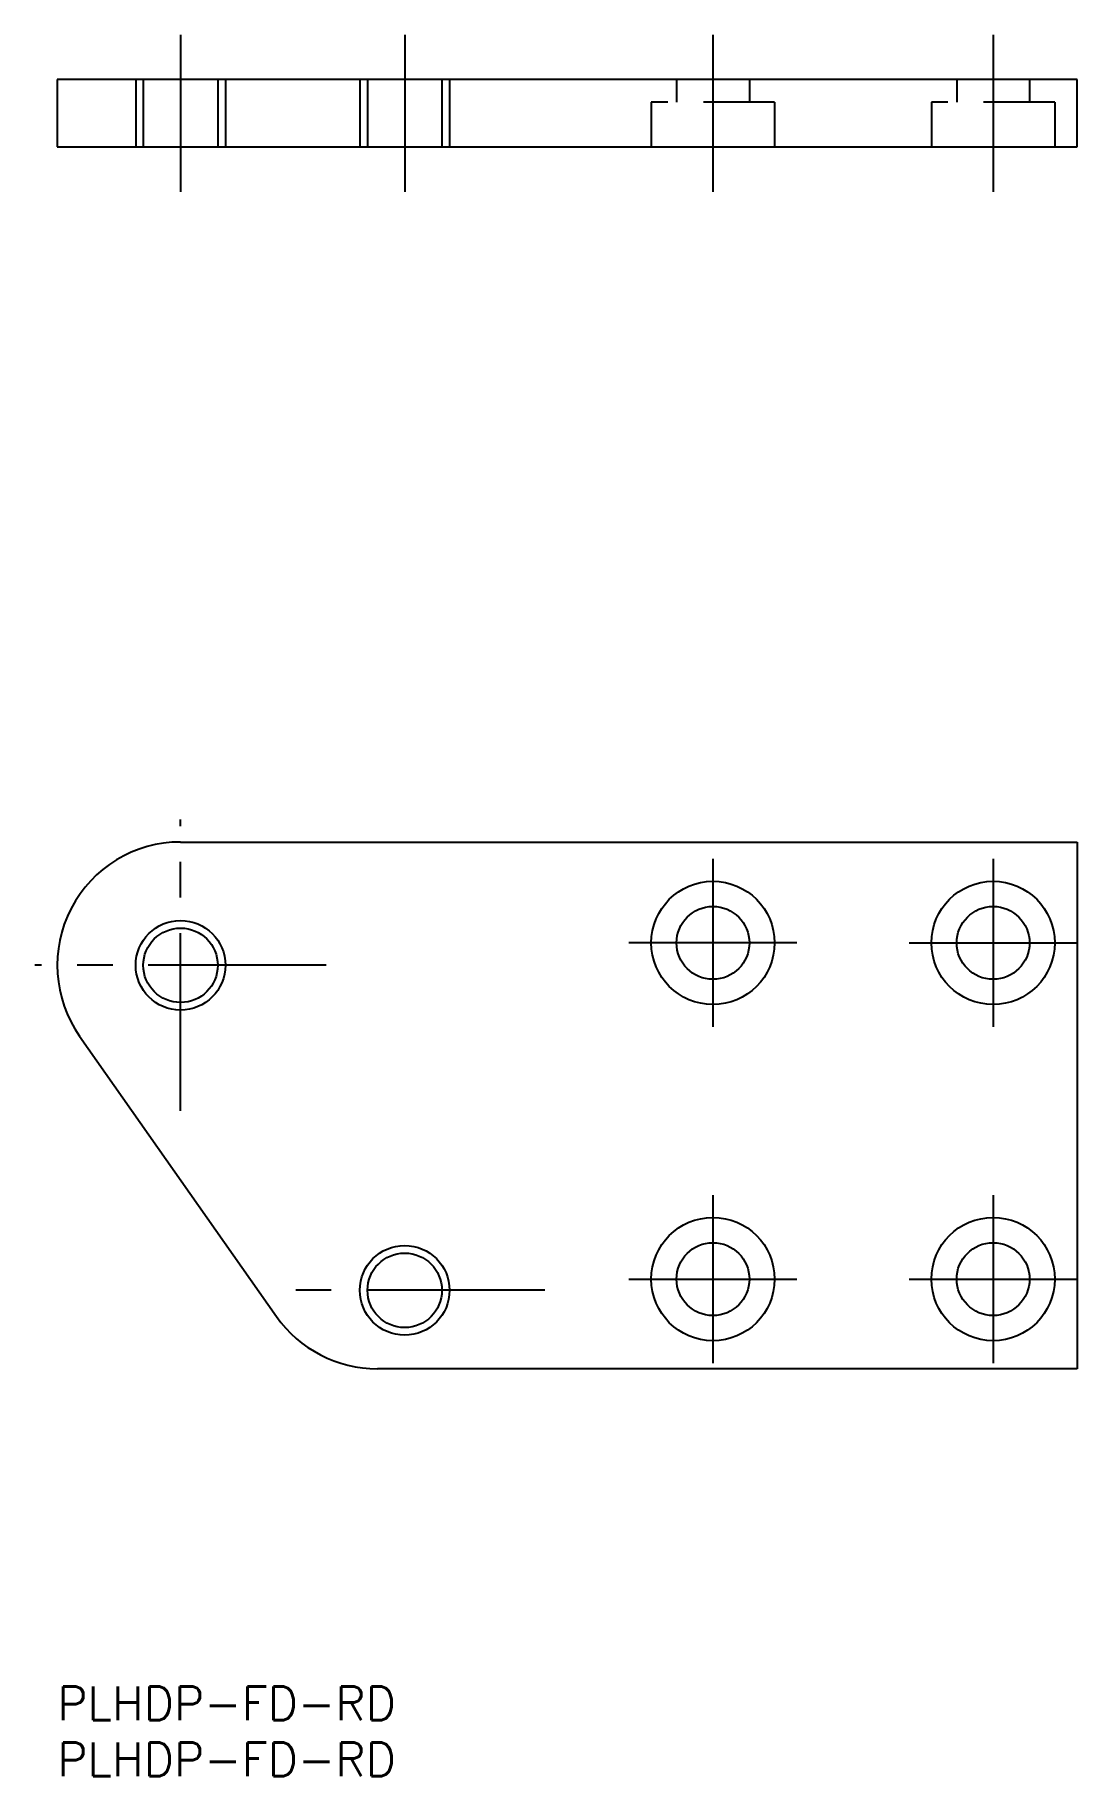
# Model space of a CAD drawing. Extents: x -2 to 91, y -8 to 147.
import ezdxf

# ---------------------------------------------------------------- set-up
doc = ezdxf.new("R2010")
doc.units = 0
doc.header["$LTSCALE"] = 0.5
doc.linetypes.add('CENTER', pattern=[50.8, 31.75, -6.35, 6.35, -6.35])
doc.linetypes.add('DASHED', pattern=[19.05, 12.7, -6.35])
doc.layers.get('0').update_dxf_attribs({"linetype": 'CONTINUOUS'})
doc.layers.add('CENTER', color=1, linetype='CENTER')
doc.styles.get("Standard").update_dxf_attribs({"font": 'txt.shx', "height": 3, "bigfont": 'bigfont.shx'})

# ---------------------------------------------------------------- blocks, each defined once
blk = doc.blocks.new('*U21')
at = {"color": 7, "linetype": 'CONTINUOUS'}
blk.add_text('PLHDP-FD-RD', height=3, dxfattribs=at).set_placement((0, -3))
blk = doc.blocks.new('*U22')
at = {"color": 7, "linetype": 'CONTINUOUS'}
blk.add_text('PLHDP-FD-RD', height=3, dxfattribs=at).set_placement((0, -8))

msp = doc.modelspace()

# ---------------------------------------------------------------- linework, layer by layer
at = {"color": 7, "linetype": 'CONTINUOUS'}
for p, q in [((91, 143.37), (0, 143.37)), ((0, 143.37), (0, 137.37)), ((91, 137.37), (91, 143.37)), ((0, 137.37), (91, 137.37)), ((11, 75.35), (91, 75.35)), ((91, 75.35), (91, 28.35)), ((2, 58.02), (19.55, 33.02)), ((91, 28.35), (28.56, 28.35))]:
    msp.add_line(p, q, dxfattribs=at)
at = {"color": 3, "linetype": 'DASHED'}
for p, q in [((7, 143.37), (7, 137.37)), ((7.68, 143.37), (7.68, 137.37)), ((14.32, 143.37), (14.32, 137.37)), ((15, 143.37), (15, 137.37)), ((27, 143.37), (27, 137.37)), ((27.68, 143.37), (27.68, 137.37)), ((34.32, 143.37), (34.32, 137.37)), ((35, 143.37), (35, 137.37)), ((55.25, 143.37), (55.25, 141.37)), ((61.75, 143.37), (61.75, 141.37)), ((80.25, 143.37), (80.25, 141.37)), ((86.75, 143.37), (86.75, 141.37)), ((53, 141.37), (53, 137.37)), ((64, 141.37), (53, 141.37)), ((64, 141.37), (64, 137.37)), ((78, 141.37), (78, 137.37)), ((89, 141.37), (78, 141.37)), ((89, 141.37), (89, 137.37))]:
    msp.add_line(p, q, dxfattribs=at)
at = {"color": 7, "linetype": 'CONTINUOUS'}
for centre, radius in [((58.5, 66.35), 5.5), ((83.5, 66.35), 5.5), ((58.5, 66.35), 3.25), ((83.5, 66.35), 3.25), ((11, 64.35), 3.32), ((58.5, 36.35), 5.5), ((83.5, 36.35), 5.5), ((58.5, 36.35), 3.25), ((83.5, 36.35), 3.25), ((31, 35.35), 3.32)]:
    msp.add_circle(centre, radius, dxfattribs=at)
at = {"color": 3, "linetype": 'CONTINUOUS'}
for centre in [(11, 64.35), (31, 35.35)]:
    msp.add_circle(centre, 4, dxfattribs=at)
at = {"color": 7, "linetype": 'CONTINUOUS'}
for centre, start, end in [((11, 64.35), 90, 215.0894), ((28.56, 39.35), 215.0776, 270)]:
    msp.add_arc(centre, 11, start, end, dxfattribs=at)
at = {"layer": 'CENTER', "color": 1, "linetype": 'CENTER'}
for p, q in [((11, 147.37), (11, 133.37)), ((31, 147.37), (31, 133.37)), ((58.5, 147.37), (58.5, 133.37)), ((83.5, 147.37), (83.5, 133.37)), ((11, 51.35), (11, 77.35)), ((58.5, 73.85), (58.5, 58.85)), ((83.5, 73.85), (83.5, 58.85)), ((66, 66.35), (51, 66.35)), ((76, 66.35), (91, 66.35)), ((24, 64.35), (-2, 64.35)), ((58.5, 43.85), (58.5, 28.85)), ((83.5, 43.85), (83.5, 28.85)), ((51, 36.35), (66, 36.35)), ((76, 36.35), (91, 36.35)), ((43.5, 35.35), (18.5, 35.35))]:
    msp.add_line(p, q, dxfattribs=at)

# ---------------------------------------------------------------- block references
at = {"color": 7, "linetype": 'CONTINUOUS'}
for name in ['*U21', '*U22']:
    msp.add_blockref(name, (0, 0), dxfattribs=at)

doc.saveas('drawing.dxf')
